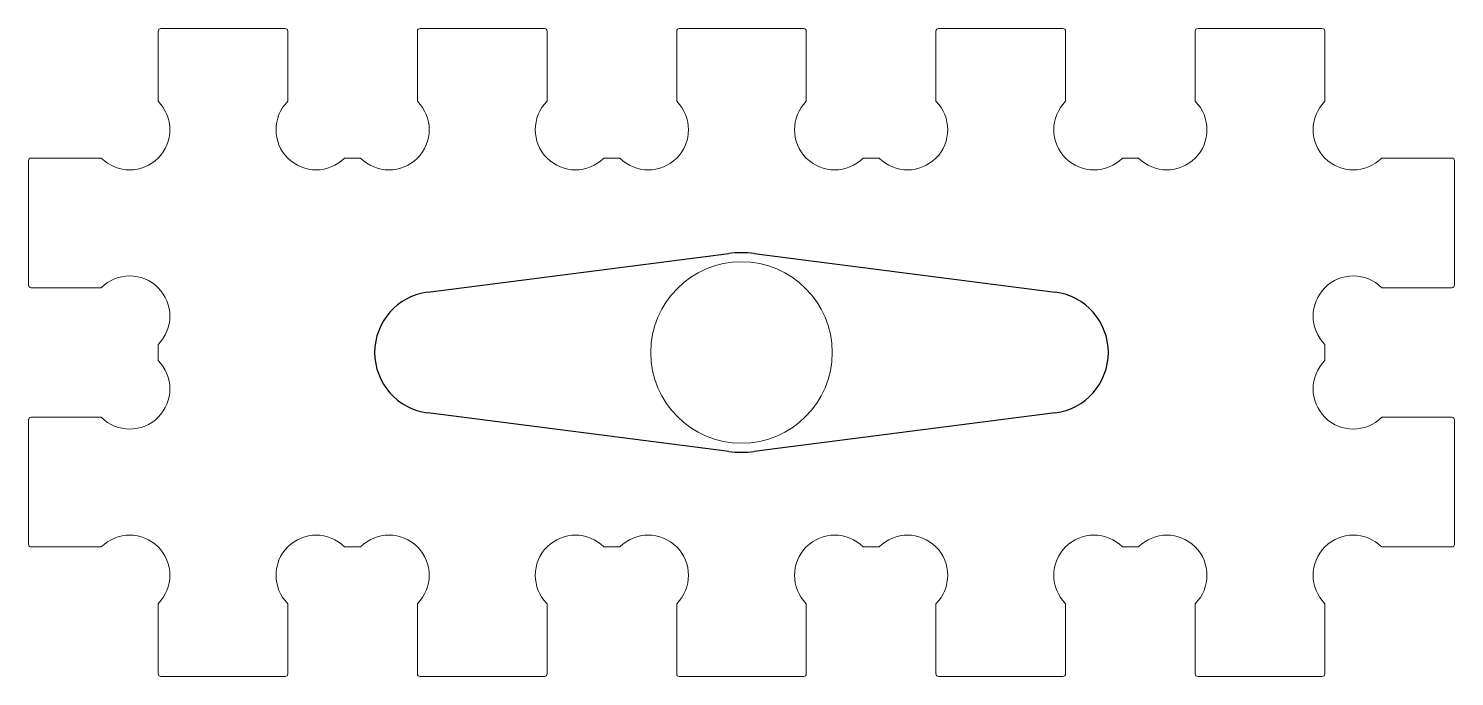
# Model space of a CAD drawing. Extents: x -27.5 to 27.5, y -12.5 to 12.5.
import ezdxf

# ---------------------------------------------------------------- set-up
doc = ezdxf.new("R2010")
doc.units = 0
doc.layers.get('0').update_dxf_attribs({"lineweight": 0})
doc.layers.add('grav2.5mm', color=3, linetype='Continuous')
doc.layers.add('holes', color=1, linetype='Continuous', lineweight=0)

msp = doc.modelspace()

# ---------------------------------------------------------------- linework, layer by layer
for p, q in [((-22.5, 9.692), (-22.5, 12.4)), ((-22.4, 12.5), (-17.6, 12.5)), ((-17.5, 12.4), (-17.5, 9.692)), ((-12.5, 9.692), (-12.5, 12.4)), ((-12.4, 12.5), (-7.6, 12.5)), ((-7.5, 12.4), (-7.5, 9.692)), ((-2.5, 9.692), (-2.5, 12.4)), ((-2.4, 12.5), (2.4, 12.5)), ((2.5, 12.4), (2.5, 9.692)), ((7.5, 9.692), (7.5, 12.4)), ((7.6, 12.5), (12.4, 12.5)), ((12.5, 12.4), (12.5, 9.692)), ((17.5, 9.692), (17.5, 12.4)), ((17.6, 12.5), (22.4, 12.5)), ((22.5, 12.4), (22.5, 9.692)), ((-27.5, 2.6), (-27.5, 7.4)), ((-27.4, 7.5), (-24.692, 7.5)), ((-15.308, 7.5), (-14.692, 7.5)), ((-5.308, 7.5), (-4.692, 7.5)), ((4.692, 7.5), (5.308, 7.5)), ((14.692, 7.5), (15.308, 7.5)), ((24.692, 7.5), (27.4, 7.5)), ((27.5, 7.4), (27.5, 2.6)), ((-24.692, 2.5), (-27.4, 2.5)), ((27.4, 2.5), (24.692, 2.5)), ((-22.5, -0.308), (-22.5, 0.308)), ((22.5, 0.308), (22.5, -0.308)), ((-27.5, -7.4), (-27.5, -2.6)), ((-27.4, -2.5), (-24.692, -2.5)), ((24.692, -2.5), (27.4, -2.5)), ((27.5, -2.6), (27.5, -7.4)), ((-24.692, -7.5), (-27.4, -7.5)), ((-14.692, -7.5), (-15.308, -7.5)), ((-4.692, -7.5), (-5.308, -7.5)), ((5.308, -7.5), (4.692, -7.5)), ((15.308, -7.5), (14.692, -7.5)), ((27.4, -7.5), (24.692, -7.5)), ((-22.5, -12.4), (-22.5, -9.692)), ((-17.5, -9.692), (-17.5, -12.4)), ((-12.5, -9.692), (-12.5, -9.692)), ((-12.5, -12.4), (-12.5, -9.692)), ((-7.5, -9.692), (-7.5, -12.4)), ((-2.5, -12.4), (-2.5, -9.692)), ((2.5, -9.692), (2.5, -12.4)), ((7.5, -12.4), (7.5, -9.692)), ((12.5, -9.692), (12.5, -12.4)), ((17.5, -12.4), (17.5, -9.692)), ((22.5, -9.692), (22.5, -12.4)), ((-17.6, -12.5), (-22.4, -12.5)), ((-7.6, -12.5), (-12.4, -12.5)), ((2.4, -12.5), (-2.4, -12.5)), ((12.4, -12.5), (7.6, -12.5)), ((22.4, -12.5), (17.6, -12.5))]:
    msp.add_line(p, q)
for centre, radius, start, end in [((-22.4, 12.4), 0.1, 90, 180), ((-17.6, 12.4), 0.1, 0, 90), ((-12.4, 12.4), 0.1, 90, 180), ((-7.6, 12.4), 0.1, 0, 90), ((-2.4, 12.4), 0.1, 90, 180), ((2.4, 12.4), 0.1, 0, 90), ((7.6, 12.4), 0.1, 90, 180), ((12.4, 12.4), 0.1, 0, 90), ((17.6, 12.4), 0.1, 90, 180), ((22.4, 12.4), 0.1, 0, 90), ((-23.596, 8.596), 1.55, 315, 45), ((-16.404, 8.596), 1.55, 135, 225), ((-13.596, 8.596), 1.55, 315, 45), ((-6.404, 8.596), 1.55, 135, 225), ((-3.596, 8.596), 1.55, 315, 45), ((3.596, 8.596), 1.55, 135, 225), ((6.404, 8.596), 1.55, 315, 45), ((13.596, 8.596), 1.55, 135, 225), ((16.404, 8.596), 1.55, 315, 45), ((23.596, 8.596), 1.55, 135, 225), ((-27.4, 7.4), 0.1, 90, 180), ((-23.596, 8.596), 1.55, 225, 315), ((-16.404, 8.596), 1.55, 225, 315), ((-13.596, 8.596), 1.55, 225, 315), ((-6.404, 8.596), 1.55, 225, 315), ((-3.596, 8.596), 1.55, 225, 315), ((3.596, 8.596), 1.55, 225, 315), ((6.404, 8.596), 1.55, 225, 315), ((13.596, 8.596), 1.55, 225, 315), ((16.404, 8.596), 1.55, 225, 315), ((23.596, 8.596), 1.55, 225, 315), ((27.4, 7.4), 0.1, 0, 90), ((-23.596, 1.404), 1.55, 45, 135), ((23.596, 1.404), 1.55, 45, 135), ((-27.4, 2.6), 0.1, 180, 270), ((-23.596, 1.404), 1.55, 315, 45), ((23.596, 1.404), 1.55, 135, 225), ((27.4, 2.6), 0.1, 270, 0), ((-23.596, -1.404), 1.55, 315, 45), ((23.596, -1.404), 1.55, 135, 225), ((-27.4, -2.6), 0.1, 90, 180), ((-23.596, -1.404), 1.55, 225, 315), ((23.596, -1.404), 1.55, 225, 315), ((27.4, -2.6), 0.1, 0, 90), ((-23.596, -8.596), 1.55, 45, 135), ((-16.404, -8.596), 1.55, 45, 135), ((-13.596, -8.596), 1.55, 45, 135), ((-6.404, -8.596), 1.55, 45, 135), ((-3.596, -8.596), 1.55, 45, 135), ((3.596, -8.596), 1.55, 45, 135), ((6.404, -8.596), 1.55, 45, 135), ((13.596, -8.596), 1.55, 45, 135), ((16.404, -8.596), 1.55, 45, 135), ((23.596, -8.596), 1.55, 45, 135), ((-27.4, -7.4), 0.1, 180, 270), ((-23.596, -8.596), 1.55, 315, 45), ((-16.404, -8.596), 1.55, 135, 225), ((-13.596, -8.596), 1.55, 315, 45), ((-6.404, -8.596), 1.55, 135, 225), ((-3.596, -8.596), 1.55, 315, 45), ((3.596, -8.596), 1.55, 135, 225), ((6.404, -8.596), 1.55, 315, 45), ((13.596, -8.596), 1.55, 135, 225), ((16.404, -8.596), 1.55, 315, 45), ((23.596, -8.596), 1.55, 135, 225), ((27.4, -7.4), 0.1, 270, 0), ((-22.4, -12.4), 0.1, 180, 270), ((-17.6, -12.4), 0.1, 270, 0), ((-12.4, -12.4), 0.1, 180, 270), ((-7.6, -12.4), 0.1, 270, 0), ((-2.4, -12.4), 0.1, 180, 270), ((2.4, -12.4), 0.1, 270, 0), ((7.6, -12.4), 0.1, 180, 270), ((12.4, -12.4), 0.1, 270, 0), ((17.6, -12.4), 0.1, 180, 270), ((22.4, -12.4), 0.1, 270, 0)]:
    msp.add_arc(centre, radius, start, end)
at = {"layer": 'grav2.5mm'}
for p, q in [((-12.099, 2.331), (-0.489, 3.819)), ((0.489, 3.819), (12.099, 2.331)), ((-0.489, -3.819), (-12.099, -2.331)), ((12.099, -2.331), (0.489, -3.819))]:
    msp.add_line(p, q, dxfattribs=at)
for centre, radius, start, end in [((0, 0), 3.85, 82.6969, 97.3031), ((-11.8, 0), 2.35, 97.3031, 262.6969), ((11.8, 0), 2.35, 277.3031, 82.6969), ((0, 0), 3.85, 262.6969, 277.3031)]:
    msp.add_arc(centre, radius, start, end, dxfattribs=at)
at = {"layer": 'holes'}
msp.add_circle((0, 0), 3.5, dxfattribs=at)

doc.saveas('drawing.dxf')
